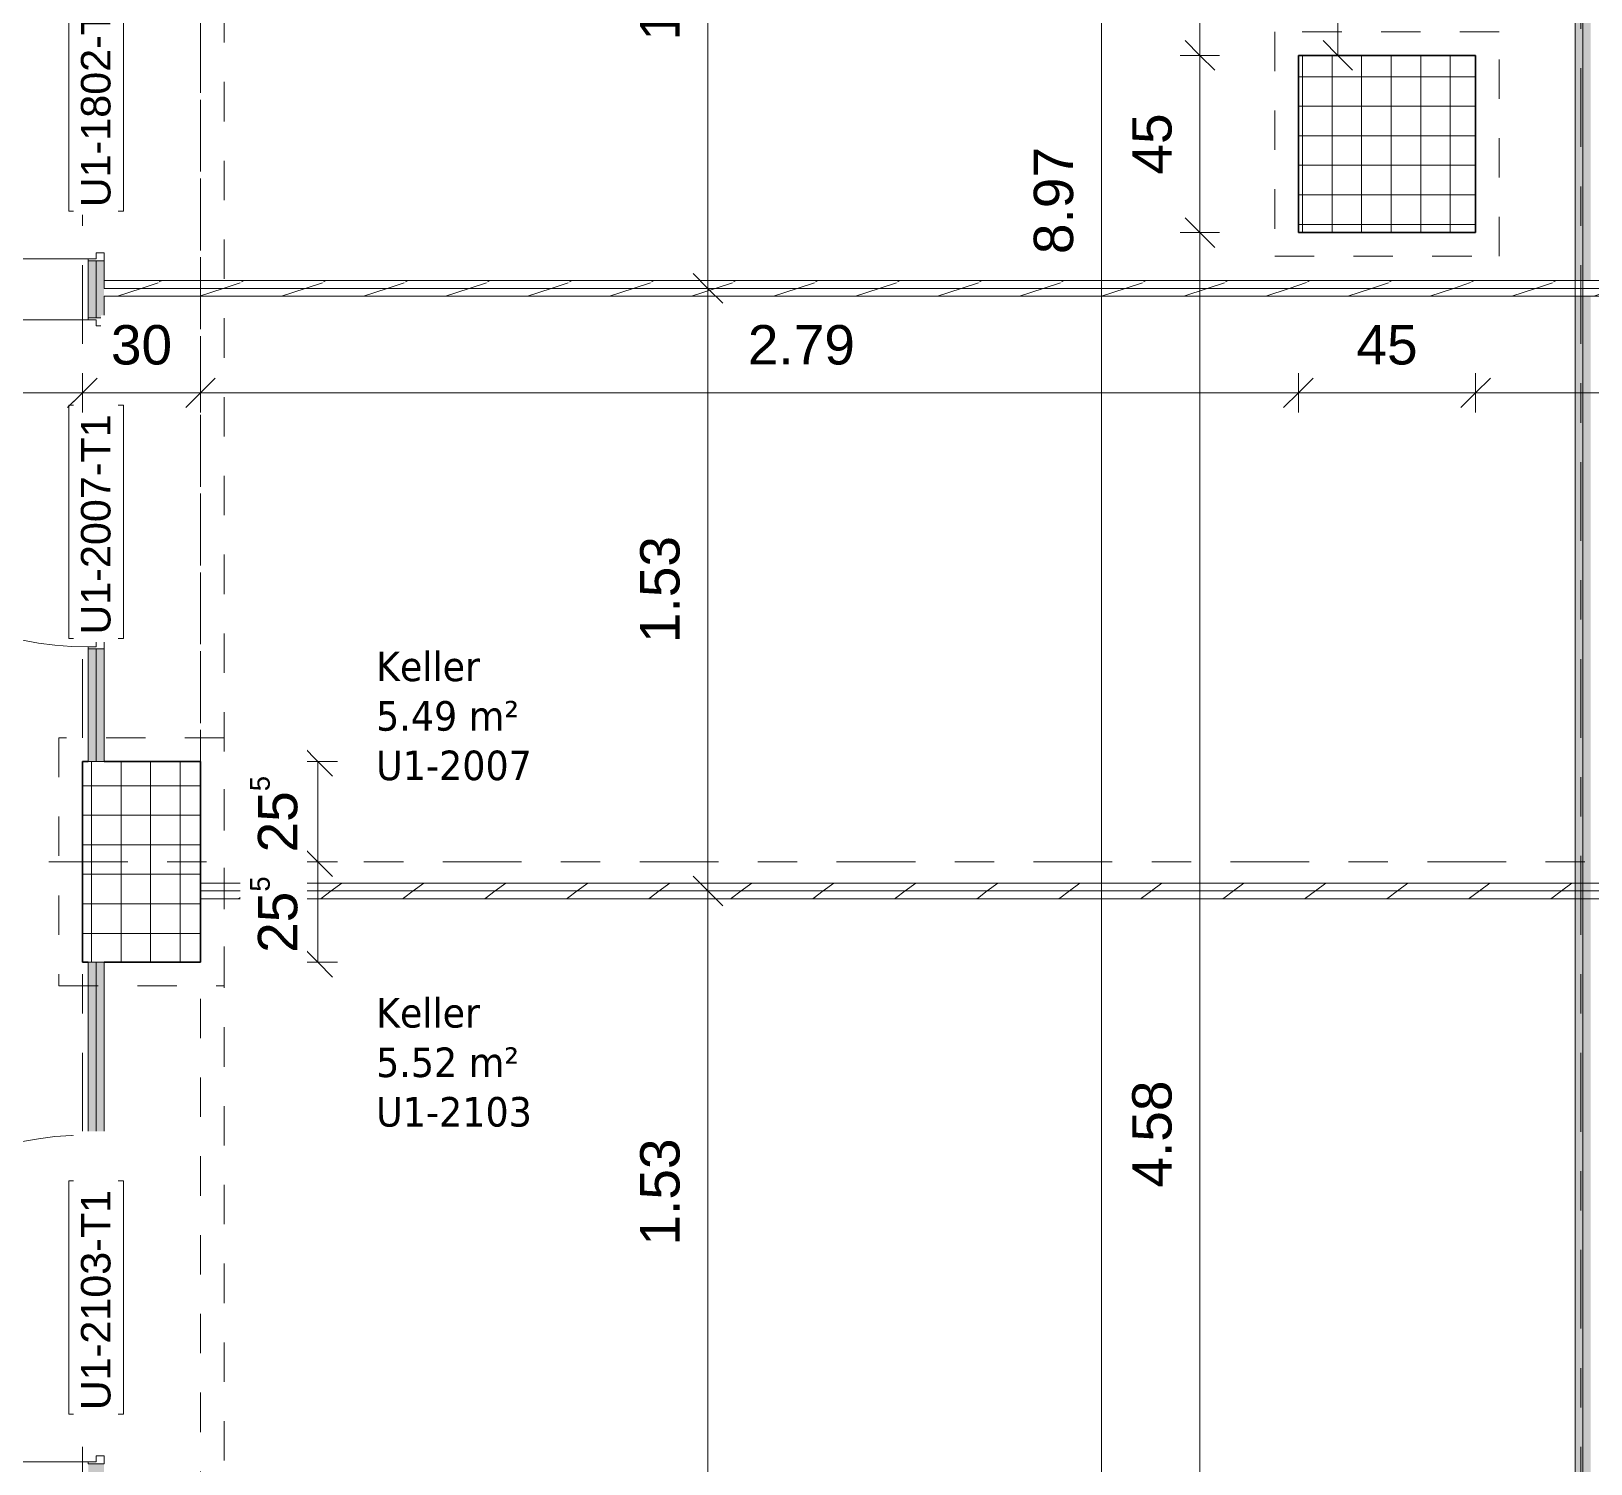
# Model space of a CAD drawing. Header units: metres. Extents: x -86 to 44, y -23 to 39.
# Drawn here: x -31.353 to -27.393, y 8.703 to 12.341 of the extents above; entities that cross this region are included whole.
import ezdxf

# ---------------------------------------------------------------- set-up
doc = ezdxf.new("R2010")
doc.units = ezdxf.units.M
doc.linetypes.add('_Rasterlinie_', pattern=[0.375, 0.2, -0.05, 0.075, -0.05])
doc.linetypes.add('Strichpunkt - Fein', pattern=[0.2, 0.1, -0.05, 0, -0.05])
for name, color, linetype, lineweight in [('A-____-____-DIMS', 7, 'Continuous', 5), ('A-____-____-DIMS-50', 7, 'Continuous', 5), ('A-AREA-____-IDEN', 7, 'Continuous', 5), ('A-DOOR-____-IDEN', 7, 'Continuous', 5), ('A-DOOR-____-OTLN', 7, 'Continuous', 9), ('A-DOOR-FRAM-MCUT', 7, 'Continuous', 9), ('A-DOOR-OPNG-OTLN', 7, 'Continuous', 9), ('A-FLOR-____-OVHD', 7, 'Strichpunkt - Fein', 9), ('A-WALL-____-MCUT', 7, 'Continuous', 35), ('A-WALL-____-PATT', 7, 'Continuous', 35), ('A-WALL-FNSH-MCUT', 7, 'Continuous', 35), ('S-COLS-____-MCUT', 7, 'Continuous', 35), ('S-COLS-____-OTLN', 7, 'Continuous', 9), ('S-GRID-____-OTLN', 7, 'Continuous', 5)]:
    doc.layers.add(name, color=color, linetype=linetype, lineweight=lineweight)
doc.styles.add('Arial_1', font='arial.ttf', dxfattribs={"height": 0.1})
doc.styles.add('Arial_2', font='arial.ttf', dxfattribs={"height": 0.075})
doc.styles.add('Verdana_3', font='verdana.ttf', dxfattribs={"width": 0.9, "height": 0.075})
doc.dimstyles.new('SUB_Rohbau_fein', dxfattribs={"dimscale": 0.3048, "dimtxt": 0.102026, "dimasz": 0.246063, "dimexe": 0.164042, "dimexo": 0.0625, "dimgap": 0.123031, "dimtad": 1, "dimdec": 1, "dimlfac": 100, "dimrnd": 0.5, "dimdsep": 46, "dimtxsty": 'Arial_1', "dimblk1": 'OBLIQUE', "dimblk2": 'OBLIQUE', "dimsah": 1, "dimcen": 0.09, "dimazin": 0, "dimtfac": 1, "dimtdec": 4, "dimtix": 1, "dimtmove": 0, "dimatfit": 3, "dimfxl": 0.164042, "dimfxlon": 1, "dimtvp": 1, "dimtfill": 1, "dimtolj": 1, "dimtzin": 0, "dimarcsym": 2})
doc.dimstyles.new('SUB_Rohbau_fein_1', dxfattribs={"dimscale": 0.3048, "dimtxt": 0.102026, "dimasz": 0.246063, "dimexe": 0.164042, "dimexo": 0.0625, "dimgap": 0.123031, "dimtad": 1, "dimrnd": 0.005, "dimzin": 0, "dimdsep": 46, "dimtxsty": 'Arial_1', "dimblk1": 'OBLIQUE', "dimblk2": 'OBLIQUE', "dimsah": 1, "dimcen": 0.09, "dimazin": 0, "dimtfac": 1, "dimtdec": 4, "dimtix": 1, "dimtmove": 0, "dimatfit": 3, "dimfxl": 0.164042, "dimfxlon": 1, "dimtvp": 1, "dimtfill": 1, "dimtolj": 1, "dimtzin": 0, "dimarcsym": 2})
doc.dimstyles.new('SUB_Rohbau_fein_2', dxfattribs={"dimscale": 0.3048, "dimtxt": 0.102026, "dimasz": 0.246063, "dimexe": 0.164042, "dimexo": 0.0625, "dimgap": 0.123031, "dimtad": 1, "dimrnd": 0.005, "dimzin": 0, "dimdsep": 46, "dimtxsty": 'Arial_1', "dimblk1": 'OBLIQUE', "dimblk2": 'OBLIQUE', "dimsah": 1, "dimcen": 0.09, "dimazin": 0, "dimtfac": 1, "dimtdec": 4, "dimtix": 1, "dimtmove": 2, "dimatfit": 3, "dimfxl": 0.164042, "dimfxlon": 1, "dimtvp": 1, "dimtfill": 1, "dimtolj": 1, "dimtzin": 0, "dimarcsym": 2})
doc.dimstyles.new('SUB_Rohbau_fein_8', dxfattribs={"dimscale": 0.3048, "dimtxt": 0.102026, "dimasz": 0.246063, "dimexe": 0.164042, "dimexo": 0.0625, "dimgap": 0.123031, "dimtad": 1, "dimdec": 1, "dimlfac": 100, "dimrnd": 0.5, "dimdsep": 46, "dimtxsty": 'Arial_1', "dimblk1": 'OBLIQUE', "dimblk2": 'OBLIQUE', "dimsah": 1, "dimcen": 0.09, "dimazin": 0, "dimtfac": 1, "dimtdec": 4, "dimtix": 1, "dimtmove": 0, "dimatfit": 3, "dimfxl": 0.164042, "dimfxlon": 1, "dimtvp": 1, "dimtfill": 1, "dimtolj": 1, "dimtzin": 0, "dimarcsym": 2})
doc.dimstyles.new('SUB_Rohbau_fein_9', dxfattribs={"dimscale": 0.3048, "dimtxt": 0.102026, "dimasz": 0.246063, "dimexe": 0.164042, "dimexo": 0.0625, "dimgap": 0.123031, "dimtad": 1, "dimrnd": 0.005, "dimzin": 0, "dimdsep": 46, "dimtxsty": 'Arial_1', "dimblk1": 'OBLIQUE', "dimblk2": 'OBLIQUE', "dimsah": 1, "dimcen": 0.09, "dimazin": 0, "dimtfac": 1, "dimtdec": 4, "dimtix": 1, "dimtmove": 0, "dimatfit": 3, "dimfxl": 0.164042, "dimfxlon": 1, "dimtvp": 1, "dimtfill": 1, "dimtolj": 1, "dimtzin": 0, "dimarcsym": 2})
pattern_1 = [(0, (0, 0), (0, 0.075), []), (90, (0, 0), (-0.075, 5e-18), [])]
pattern_2 = [(216.87, (0.0833, 0.20825), (0.624749256, 0.416501116), [0.10412, -0.93712]), (206.565, (0.20825, 0.14578), (-0.20825414, -0.2082493), [0.23283, -0.23283]), (198.435, (0.20825, 0.04165), (-0.41650024, -0.20824584), [0.13171, -0.52684])]

# ---------------------------------------------------------------- blocks, each defined once
blk = doc.blocks.new('TU DF 1 - Rahmenstock - stumpf einschlagend - 800x1900 Kellerabteil-41621821--01_UG_OK_FFB_AF')
at = {"layer": 'A-DOOR-FRAM-MCUT', "color": 253, "true_color": 0x999999}
for p, q in [((-0.42, 0.02), (-0.4, 0.02)), ((-0.42, -0.02), (-0.42, 0.02)), ((-0.4, 0.02), (-0.4, 0)), ((0.4, 0.02), (0.42, 0.02)), ((0.4, 0), (0.4, 0.02)), ((0.42, 0.02), (0.42, -0.02)), ((-0.415, -0.02), (-0.42, -0.02)), ((-0.415, 0), (-0.415, -0.02)), ((-0.4, 0), (-0.415, 0)), ((0.415, 0), (0.4, 0)), ((0.415, -0.02), (0.415, 0)), ((0.42, -0.02), (0.415, -0.02))]:
    blk.add_line(p, q, dxfattribs=at)
at = {"layer": 'A-DOOR-OPNG-OTLN', "color": 253, "true_color": 0x999999}
blk.add_line((0.415, -0.02), (0.415, -0.85), dxfattribs=at)
blk.add_arc((0.415, -0.02), 0.83, 180, 270, dxfattribs=at)
blk = doc.blocks.new('TU DF 1 - Rahmenstock - stumpf einschlagend - 800x1900 Kellerabteil-41621819--01_UG_OK_FFB_AF')
at = {"layer": 'A-DOOR-FRAM-MCUT', "color": 253, "true_color": 0x999999}
for p, q in [((-0.415, 0.02), (-0.42, 0.02)), ((-0.42, 0.02), (-0.42, -0.02)), ((-0.415, 0), (-0.415, 0.02)), ((-0.4, 0), (-0.415, 0)), ((-0.4, -0.02), (-0.4, 0)), ((0.415, 0), (0.4, 0)), ((0.4, 0), (0.4, -0.02)), ((0.42, 0.02), (0.415, 0.02)), ((0.415, 0.02), (0.415, 0)), ((0.42, -0.02), (0.42, 0.02)), ((-0.42, -0.02), (-0.4, -0.02)), ((0.4, -0.02), (0.42, -0.02))]:
    blk.add_line(p, q, dxfattribs=at)
at = {"layer": 'A-DOOR-OPNG-OTLN', "color": 253, "true_color": 0x999999}
blk.add_line((0.415, 0.02), (0.415, 0.85), dxfattribs=at)
blk.add_arc((0.415, 0.02), 0.83, 90, 180, dxfattribs=at)
blk = doc.blocks.new('DIMBLOCK724--01_UG_OK_FFB_AF')
at = {"layer": 'A-____-____-DIMS-50'}
for p, q in [((-28.3855, 16.2216), (-28.423, 16.2591)), ((-28.3855, 16.2216), (-28.4355, 16.2216)), ((-28.3855, 16.2216), (-28.3855, 12.2791)), ((-28.3855, 16.2216), (-28.348, 16.1841)), ((-28.3855, 16.2216), (-28.3355, 16.2216)), ((-28.3855, 12.2791), (-28.423, 12.3166)), ((-28.3855, 12.2791), (-28.4355, 12.2791)), ((-28.3855, 12.2791), (-28.348, 12.2416)), ((-28.3855, 12.2791), (-28.3355, 12.2791))]:
    blk.add_line(p, q, dxfattribs=at)
at = {"layer": 'A-____-____-DIMS-50', "color": 0, "insert": (-28.5575, 14.0886), "char_height": 0.1, "width": 0.388091, "attachment_point": 1, "rotation": 90, "line_spacing_factor": 0.941778, "style": 'Arial_1', "bg_fill": 3, "box_fill_scale": 1.25, "bg_fill_color": 256, "bg_fill_true_color": 13158600, "bg_fill_transparency": 0}
blk.add_mtext('3.94\\A2\\H0.5x;\\S5^  ;\\H2x;', dxfattribs=at)
blk = doc.blocks.new('_Oblique')
at = {"color": 0, "linetype": 'ByBlock', "lineweight": -2}
blk.add_line((-0.5, -0.5), (0.5, 0.5), dxfattribs=at)
blk = doc.blocks.new('DIMBLOCK725--01_UG_OK_FFB_AF')
at = {"layer": 'A-____-____-DIMS-50'}
for p, q in [((-28.3855, 12.2791), (-28.423, 12.3166)), ((-28.3855, 12.2791), (-28.4355, 12.2791)), ((-28.3855, 12.2791), (-28.3855, 11.8291)), ((-28.3855, 12.2791), (-28.348, 12.2416)), ((-28.3855, 12.2791), (-28.3355, 12.2791)), ((-28.3855, 11.8291), (-28.423, 11.8666)), ((-28.3855, 11.8291), (-28.4355, 11.8291)), ((-28.3855, 11.8291), (-28.348, 11.7916)), ((-28.3855, 11.8291), (-28.3355, 11.8291))]:
    blk.add_line(p, q, dxfattribs=at)
at = {"layer": 'A-____-____-DIMS-50', "color": 0, "insert": (-28.5575, 11.9765), "char_height": 0.1, "width": 0.186088, "attachment_point": 1, "rotation": 90, "line_spacing_factor": 0.941778, "style": 'Arial_1', "bg_fill": 3, "box_fill_scale": 1.25, "bg_fill_color": 256, "bg_fill_true_color": 13158600, "bg_fill_transparency": 0}
blk.add_mtext('45', dxfattribs=at)
blk = doc.blocks.new('DIMBLOCK726--01_UG_OK_FFB_AF')
at = {"layer": 'A-____-____-DIMS-50'}
for p, q in [((-28.3855, 11.8291), (-28.423, 11.8666)), ((-28.3855, 11.8291), (-28.4355, 11.8291)), ((-28.3855, 11.8291), (-28.3855, 7.2516)), ((-28.3855, 11.8291), (-28.348, 11.7916)), ((-28.3855, 11.8291), (-28.3355, 11.8291)), ((-28.3855, 7.2516), (-28.423, 7.2891)), ((-28.3855, 7.2516), (-28.4355, 7.2516)), ((-28.3855, 7.2516), (-28.348, 7.2141)), ((-28.3855, 7.2516), (-28.3355, 7.2516))]:
    blk.add_line(p, q, dxfattribs=at)
at = {"layer": 'A-____-____-DIMS-50', "color": 0, "insert": (-28.5575, 9.4046), "char_height": 0.1, "width": 0.325653, "attachment_point": 1, "rotation": 90, "line_spacing_factor": 0.941778, "style": 'Arial_1', "bg_fill": 3, "box_fill_scale": 1.25, "bg_fill_color": 256, "bg_fill_true_color": 13158600, "bg_fill_transparency": 0}
blk.add_mtext('4.58', dxfattribs=at)
blk = doc.blocks.new('DIMBLOCK737--01_UG_OK_FFB_AF')
at = {"layer": 'A-____-____-DIMS-50'}
for p, q in [((-28.6355, 16.2216), (-28.673, 16.2591)), ((-28.6355, 16.2216), (-28.6855, 16.2216)), ((-28.6355, 7.2516), (-28.6355, 16.2216)), ((-28.6355, 16.2216), (-28.598, 16.1841)), ((-28.6355, 16.2216), (-28.5855, 16.2216)), ((-28.6355, 7.2516), (-28.673, 7.2891)), ((-28.6355, 7.2516), (-28.6855, 7.2516)), ((-28.6355, 7.2516), (-28.598, 7.2141)), ((-28.6355, 7.2516), (-28.5855, 7.2516))]:
    blk.add_line(p, q, dxfattribs=at)
at = {"layer": 'A-____-____-DIMS-50', "color": 0, "insert": (-28.8075, 11.7746), "char_height": 0.1, "width": 0.325653, "attachment_point": 1, "rotation": 90, "line_spacing_factor": 0.941778, "style": 'Arial_1', "bg_fill": 3, "box_fill_scale": 1.25, "bg_fill_color": 256, "bg_fill_true_color": 13158600, "bg_fill_transparency": 0}
blk.add_mtext('8.97', dxfattribs=at)
blk = doc.blocks.new('DIMBLOCK1789--01_UG_OK_FFB_AF')
at = {"layer": 'A-____-____-DIMS-50'}
for p, q in [((-29.6347, 13.217), (-29.6722, 13.2545)), ((-29.6347, 13.217), (-29.6847, 13.217)), ((-29.6347, 13.217), (-29.6347, 11.6875)), ((-29.6347, 13.217), (-29.5972, 13.1795)), ((-29.6347, 13.217), (-29.5847, 13.217)), ((-29.6347, 11.6875), (-29.6722, 11.725)), ((-29.6347, 11.6875), (-29.6847, 11.6875)), ((-29.6347, 11.6875), (-29.5972, 11.65)), ((-29.6347, 11.6875), (-29.5847, 11.6875))]:
    blk.add_line(p, q, dxfattribs=at)
at = {"layer": 'A-____-____-DIMS-50', "color": 0, "insert": (-29.8068, 12.3166), "char_height": 0.1, "width": 0.325653, "attachment_point": 1, "rotation": 90, "line_spacing_factor": 0.941778, "style": 'Arial_1', "bg_fill": 3, "box_fill_scale": 1.25, "bg_fill_color": 256, "bg_fill_true_color": 13158600, "bg_fill_transparency": 0}
blk.add_mtext('1.53', dxfattribs=at)
blk = doc.blocks.new('DIMBLOCK1790--01_UG_OK_FFB_AF')
at = {"layer": 'A-____-____-DIMS-50'}
for p, q in [((-29.6347, 11.6875), (-29.6722, 11.725)), ((-29.6347, 11.6875), (-29.6847, 11.6875)), ((-29.6347, 11.6875), (-29.6347, 10.1579)), ((-29.6347, 11.6875), (-29.5972, 11.65)), ((-29.6347, 11.6875), (-29.5847, 11.6875)), ((-29.6347, 10.1579), (-29.6722, 10.1954)), ((-29.6347, 10.1579), (-29.6847, 10.1579)), ((-29.6347, 10.1579), (-29.5972, 10.1204)), ((-29.6347, 10.1579), (-29.5847, 10.1579))]:
    blk.add_line(p, q, dxfattribs=at)
at = {"layer": 'A-____-____-DIMS-50', "color": 0, "insert": (-29.8068, 10.787), "char_height": 0.1, "width": 0.325653, "attachment_point": 1, "rotation": 90, "line_spacing_factor": 0.941778, "style": 'Arial_1', "bg_fill": 3, "box_fill_scale": 1.25, "bg_fill_color": 256, "bg_fill_true_color": 13158600, "bg_fill_transparency": 0}
blk.add_mtext('1.53', dxfattribs=at)
blk = doc.blocks.new('DIMBLOCK1791--01_UG_OK_FFB_AF')
at = {"layer": 'A-____-____-DIMS-50'}
for p, q in [((-29.6347, 10.1579), (-29.6722, 10.1954)), ((-29.6347, 10.1579), (-29.6847, 10.1579)), ((-29.6347, 10.1579), (-29.6347, 8.6284)), ((-29.6347, 10.1579), (-29.5972, 10.1204)), ((-29.6347, 10.1579), (-29.5847, 10.1579)), ((-29.6347, 8.6284), (-29.6722, 8.6659)), ((-29.6347, 8.6284), (-29.6847, 8.6284)), ((-29.6347, 8.6284), (-29.5972, 8.5909)), ((-29.6347, 8.6284), (-29.5847, 8.6284))]:
    blk.add_line(p, q, dxfattribs=at)
at = {"layer": 'A-____-____-DIMS-50', "color": 0, "insert": (-29.8068, 9.2575), "char_height": 0.1, "width": 0.325653, "attachment_point": 1, "rotation": 90, "line_spacing_factor": 0.941778, "style": 'Arial_1', "bg_fill": 3, "box_fill_scale": 1.25, "bg_fill_color": 256, "bg_fill_true_color": 13158600, "bg_fill_transparency": 0}
blk.add_mtext('1.53', dxfattribs=at)
blk = doc.blocks.new('DIMBLOCK2012--01_UG_OK_FFB_AF')
at = {"layer": 'A-____-____-DIMS-50'}
for p, q in [((-30.6253, 10.4866), (-30.6628, 10.5241)), ((-30.6253, 10.4866), (-30.6753, 10.4866)), ((-30.6253, 10.4866), (-30.6253, 10.2316)), ((-30.6253, 10.4866), (-30.5878, 10.4491)), ((-30.6253, 10.4866), (-30.5753, 10.4866)), ((-30.6253, 10.2316), (-30.6628, 10.2691)), ((-30.6253, 10.2316), (-30.6753, 10.2316)), ((-30.6253, 10.2316), (-30.5878, 10.1941)), ((-30.6253, 10.2316), (-30.5753, 10.2316))]:
    blk.add_line(p, q, dxfattribs=at)
at = {"layer": 'A-____-____-DIMS-50', "color": 0, "insert": (-30.7973, 10.2555), "char_height": 0.1, "width": 0.248525, "attachment_point": 1, "rotation": 90, "line_spacing_factor": 0.941778, "style": 'Arial_1', "bg_fill": 3, "box_fill_scale": 1.25, "bg_fill_color": 256, "bg_fill_true_color": 13158600, "bg_fill_transparency": 0}
blk.add_mtext('25\\A2\\H0.5x;\\S5^  ;\\H2x;', dxfattribs=at)
blk = doc.blocks.new('DIMBLOCK2013--01_UG_OK_FFB_AF')
at = {"layer": 'A-____-____-DIMS-50'}
for p, q in [((-30.6253, 10.2316), (-30.6628, 10.2691)), ((-30.6253, 10.2316), (-30.6753, 10.2316)), ((-30.6253, 10.2316), (-30.6253, 9.9766)), ((-30.6253, 10.2316), (-30.5878, 10.1941)), ((-30.6253, 10.2316), (-30.5753, 10.2316)), ((-30.6253, 9.9766), (-30.6628, 10.0141)), ((-30.6253, 9.9766), (-30.6753, 9.9766)), ((-30.6253, 9.9766), (-30.5878, 9.9391)), ((-30.6253, 9.9766), (-30.5753, 9.9766))]:
    blk.add_line(p, q, dxfattribs=at)
at = {"layer": 'A-____-____-DIMS-50', "color": 0, "insert": (-30.7973, 10.0005), "char_height": 0.1, "width": 0.248525, "attachment_point": 1, "rotation": 90, "line_spacing_factor": 0.941778, "style": 'Arial_1', "bg_fill": 3, "box_fill_scale": 1.25, "bg_fill_color": 256, "bg_fill_true_color": 13158600, "bg_fill_transparency": 0}
blk.add_mtext('25\\A2\\H0.5x;\\S5^  ;\\H2x;', dxfattribs=at)
blk = doc.blocks.new('DIMBLOCK2023--01_UG_OK_FFB_AF')
at = {"layer": 'A-____-____-DIMS-50'}
for p, q in [((-28.0355, 13.3116), (-28.073, 13.3491)), ((-28.0355, 13.3116), (-28.0855, 13.3116)), ((-28.0355, 13.3116), (-28.0355, 12.2791)), ((-28.0355, 13.3116), (-27.998, 13.2741)), ((-28.0355, 13.3116), (-27.9855, 13.3116)), ((-28.0355, 12.2791), (-28.073, 12.3166)), ((-28.0355, 12.2791), (-28.0855, 12.2791)), ((-28.0355, 12.2791), (-27.998, 12.2416)), ((-28.0355, 12.2791), (-27.9855, 12.2791))]:
    blk.add_line(p, q, dxfattribs=at)
at = {"layer": 'A-____-____-DIMS-50', "color": 0, "insert": (-28.2075, 12.6336), "char_height": 0.1, "width": 0.388091, "attachment_point": 1, "rotation": 90, "line_spacing_factor": 0.941778, "style": 'Arial_1', "bg_fill": 3, "box_fill_scale": 1.25, "bg_fill_color": 256, "bg_fill_true_color": 13158600, "bg_fill_transparency": 0}
blk.add_mtext('1.03\\A2\\H0.5x;\\S5^  ;\\H2x;', dxfattribs=at)
blk = doc.blocks.new('DIMBLOCK2066--01_UG_OK_FFB_AF')
at = {"layer": 'A-____-____-DIMS-50'}
for p, q in [((-32.408, 11.4224), (-32.408, 11.4724)), ((-32.408, 11.4224), (-32.3705, 11.4599)), ((-31.223, 11.4224), (-31.223, 11.4724)), ((-31.223, 11.4224), (-31.1855, 11.4599)), ((-32.408, 11.4224), (-32.4455, 11.3849)), ((-32.408, 11.4224), (-31.223, 11.4224)), ((-32.408, 11.4224), (-32.408, 11.3724)), ((-31.223, 11.4224), (-31.2605, 11.3849)), ((-31.223, 11.4224), (-31.223, 11.3724))]:
    blk.add_line(p, q, dxfattribs=at)
at = {"layer": 'A-____-____-DIMS-50', "color": 0, "insert": (-31.9241, 11.5944), "char_height": 0.1, "width": 0.388091, "attachment_point": 1, "line_spacing_factor": 0.941778, "style": 'Arial_1', "bg_fill": 3, "box_fill_scale": 1.25, "bg_fill_color": 256, "bg_fill_true_color": 13158600, "bg_fill_transparency": 0}
blk.add_mtext('1.18\\A2\\H0.5x;\\S5^  ;\\H2x;', dxfattribs=at)
blk = doc.blocks.new('DIMBLOCK2067--01_UG_OK_FFB_AF')
at = {"layer": 'A-____-____-DIMS-50'}
for p, q in [((-31.223, 11.4224), (-31.223, 11.4724)), ((-31.223, 11.4224), (-31.1855, 11.4599)), ((-30.923, 11.4224), (-30.923, 11.4724)), ((-30.923, 11.4224), (-30.8855, 11.4599)), ((-31.223, 11.4224), (-31.2605, 11.3849)), ((-31.223, 11.4224), (-30.923, 11.4224)), ((-31.223, 11.4224), (-31.223, 11.3724)), ((-30.923, 11.4224), (-30.9605, 11.3849)), ((-30.923, 11.4224), (-30.923, 11.3724))]:
    blk.add_line(p, q, dxfattribs=at)
at = {"layer": 'A-____-____-DIMS-50', "color": 0, "insert": (-31.1506, 11.5944), "char_height": 0.1, "width": 0.186088, "attachment_point": 1, "line_spacing_factor": 0.941778, "style": 'Arial_1', "bg_fill": 3, "box_fill_scale": 1.25, "bg_fill_color": 256, "bg_fill_true_color": 13158600, "bg_fill_transparency": 0}
blk.add_mtext('30', dxfattribs=at)
blk = doc.blocks.new('DIMBLOCK2068--01_UG_OK_FFB_AF')
at = {"layer": 'A-____-____-DIMS-50'}
for p, q in [((-30.923, 11.4224), (-30.923, 11.4724)), ((-30.923, 11.4224), (-30.8855, 11.4599)), ((-28.1355, 11.4224), (-28.1355, 11.4724)), ((-28.1355, 11.4224), (-28.098, 11.4599)), ((-30.923, 11.4224), (-30.9605, 11.3849)), ((-30.923, 11.4224), (-28.1355, 11.4224)), ((-30.923, 11.4224), (-30.923, 11.3724)), ((-28.1355, 11.4224), (-28.173, 11.3849)), ((-28.1355, 11.4224), (-28.1355, 11.3724))]:
    blk.add_line(p, q, dxfattribs=at)
at = {"layer": 'A-____-____-DIMS-50', "color": 0, "insert": (-29.5334, 11.5944), "char_height": 0.1, "width": 0.325653, "attachment_point": 1, "line_spacing_factor": 0.941778, "style": 'Arial_1', "bg_fill": 3, "box_fill_scale": 1.25, "bg_fill_color": 256, "bg_fill_true_color": 13158600, "bg_fill_transparency": 0}
blk.add_mtext('2.79', dxfattribs=at)
blk = doc.blocks.new('DIMBLOCK2069--01_UG_OK_FFB_AF')
at = {"layer": 'A-____-____-DIMS-50'}
for p, q in [((-28.1355, 11.4224), (-28.1355, 11.4724)), ((-28.1355, 11.4224), (-28.098, 11.4599)), ((-27.6855, 11.4224), (-27.6855, 11.4724)), ((-27.6855, 11.4224), (-27.648, 11.4599)), ((-28.1355, 11.4224), (-28.173, 11.3849)), ((-28.1355, 11.4224), (-27.6855, 11.4224)), ((-28.1355, 11.4224), (-28.1355, 11.3724)), ((-27.6855, 11.4224), (-27.723, 11.3849)), ((-27.6855, 11.4224), (-27.6855, 11.3724))]:
    blk.add_line(p, q, dxfattribs=at)
at = {"layer": 'A-____-____-DIMS-50', "color": 0, "insert": (-27.9881, 11.5944), "char_height": 0.1, "width": 0.186088, "attachment_point": 1, "line_spacing_factor": 0.941778, "style": 'Arial_1', "bg_fill": 3, "box_fill_scale": 1.25, "bg_fill_color": 256, "bg_fill_true_color": 13158600, "bg_fill_transparency": 0}
blk.add_mtext('45', dxfattribs=at)
blk = doc.blocks.new('DIMBLOCK2070--01_UG_OK_FFB_AF')
at = {"layer": 'A-____-____-DIMS-50'}
for p, q in [((-27.6855, 11.4224), (-27.6855, 11.4724)), ((-27.6855, 11.4224), (-27.648, 11.4599)), ((-19.938, 11.4224), (-19.938, 11.4724)), ((-19.938, 11.4224), (-19.9005, 11.4599)), ((-27.6855, 11.4224), (-27.723, 11.3849)), ((-27.6855, 11.4224), (-19.938, 11.4224)), ((-27.6855, 11.4224), (-27.6855, 11.3724)), ((-19.938, 11.4224), (-19.9755, 11.3849)), ((-19.938, 11.4224), (-19.938, 11.3724))]:
    blk.add_line(p, q, dxfattribs=at)
at = {"layer": 'A-____-____-DIMS-50', "color": 0, "insert": (-23.9475, 11.5944), "char_height": 0.1, "width": 0.325653, "attachment_point": 1, "line_spacing_factor": 0.941778, "style": 'Arial_1', "bg_fill": 3, "box_fill_scale": 1.25, "bg_fill_color": 256, "bg_fill_true_color": 13158600, "bg_fill_transparency": 0}
blk.add_mtext('7.75', dxfattribs=at)

msp = doc.modelspace()

# ---------------------------------------------------------------- hatches: boundary and pattern name
at = {"layer": 'A-WALL-____-PATT', "lineweight": 9, "true_color": 0xc3b7ad}
h = msp.add_hatch(dxfattribs=at)
h.set_pattern_fill('FP_4', color=9, style=0, pattern_type=2)
h.set_pattern_definition(pattern_2)
h.paths.add_polyline_path([(-31.208, -0.5689), (-31.188, -0.5689), (-31.188, -0.4739), (-31.208, -0.4739), (-31.208, -0.5489)])
h.paths.add_polyline_path([(-31.188, 0.3661), (-31.188, 0.5366), (-31.208, 0.5366), (-31.208, 0.3661)])
h.paths.add_polyline_path([(-31.188, 1.0466), (-31.188, 1.5952), (-31.208, 1.5952), (-31.208, 1.0466)])
h.paths.add_polyline_path([(-31.188, 2.4352), (-31.188, 2.5852), (-31.208, 2.5852), (-31.208, 2.4352)])
h.paths.add_polyline_path([(-31.208, 3.4252), (-31.188, 3.4252), (-31.188, 3.6166), (-31.208, 3.6166), (-31.208, 3.4881)])
h.paths.add_polyline_path([(-31.188, 4.1266), (-31.188, 4.6543), (-31.208, 4.6543), (-31.208, 4.1266)])
h.paths.add_polyline_path([(-31.208, 5.4943), (-31.188, 5.4943), (-31.188, 5.6443), (-31.208, 5.6443), (-31.208, 5.5693)])
h.paths.add_polyline_path([(-31.188, 6.4843), (-31.188, 7.7134), (-31.208, 7.7134), (-31.208, 6.4843)])
h.paths.add_polyline_path([(-31.208, 8.5534), (-31.188, 8.5534), (-31.188, 8.7034), (-31.208, 8.7034), (-31.208, 8.6284)])
h.paths.add_polyline_path([(-31.208, 9.5434), (-31.188, 9.5434), (-31.188, 9.9766), (-31.208, 9.9766), (-31.208, 9.8946)])
h.paths.add_polyline_path([(-31.188, 10.4866), (-31.188, 10.7725), (-31.208, 10.7725), (-31.208, 10.4866)])
h.paths.add_polyline_path([(-31.188, 11.6125), (-31.188, 11.7575), (-31.208, 11.7575), (-31.208, 11.6125)])
h.paths.add_polyline_path([(-31.188, 12.5975), (-31.188, 13.0566), (-31.208, 13.0566), (-31.208, 12.5975)])
h.paths.add_polyline_path([(-31.188, 13.5666), (-31.188, 13.8416), (-31.208, 13.8416), (-31.208, 13.5666)])
h.paths.add_polyline_path([(-31.188, 14.6816), (-31.188, 14.7516), (-31.208, 14.7516), (-31.208, 14.6816)])
h = msp.add_hatch(dxfattribs=at)
h.set_pattern_fill('FP_4', color=9, style=0, pattern_type=2)
h.set_pattern_definition(pattern_2)
h.paths.add_polyline_path([(-31.188, -0.5489), (-31.168, -0.5489), (-31.168, -0.4739), (-31.188, -0.4739), (-31.188, -0.5481)])
h.paths.add_polyline_path([(-31.188, 0.3661), (-31.168, 0.3661), (-31.168, 0.5366), (-31.188, 0.5366)])
h.paths.add_polyline_path([(-31.168, 1.0466), (-31.168, 1.5952), (-31.188, 1.5952), (-31.188, 1.0466)])
h.paths.add_polyline_path([(-31.168, 2.4352), (-31.168, 2.5852), (-31.188, 2.5852), (-31.188, 2.4352)])
h.paths.add_polyline_path([(-31.188, 3.4252), (-31.168, 3.4252), (-31.168, 3.6166), (-31.188, 3.6166)])
h.paths.add_polyline_path([(-31.188, 4.1266), (-31.168, 4.1266), (-31.168, 4.6543), (-31.188, 4.6543), (-31.188, 4.16)])
h.paths.add_polyline_path([(-31.168, 5.4943), (-31.168, 5.6443), (-31.188, 5.6443), (-31.188, 5.4943)])
h.paths.add_polyline_path([(-31.188, 6.4843), (-31.168, 6.4843), (-31.168, 7.0788), (-31.188, 7.0788)])
h.paths.add_polyline_path([(-31.188, 7.1188), (-31.168, 7.1188), (-31.168, 7.7134), (-31.188, 7.7134)])
h.paths.add_polyline_path([(-31.168, 8.5534), (-31.168, 8.7034), (-31.188, 8.7034), (-31.188, 8.5534)])
h.paths.add_polyline_path([(-31.188, 9.5434), (-31.168, 9.5434), (-31.168, 9.9766), (-31.188, 9.9766), (-31.188, 9.8946)])
h.paths.add_polyline_path([(-31.168, 10.4866), (-31.168, 10.7725), (-31.188, 10.7725), (-31.188, 10.4866)])
h.paths.add_polyline_path([(-31.188, 11.6125), (-31.168, 11.6125), (-31.168, 11.7575), (-31.188, 11.7575), (-31.188, 11.6675)])
h.paths.add_polyline_path([(-31.168, 12.5975), (-31.168, 13.0566), (-31.188, 13.0566), (-31.188, 12.5975), (-31.1694, 12.5975)])
h.paths.add_polyline_path([(-31.168, 13.5666), (-31.168, 13.8416), (-31.188, 13.8416), (-31.188, 13.5666)])
h.paths.add_polyline_path([(-31.188, 14.6816), (-31.168, 14.6816), (-31.168, 14.7316), (-31.188, 14.7316)])
h = msp.add_hatch(dxfattribs=at)
h.set_pattern_fill('FP_4', color=9, style=0, pattern_type=2)
h.set_pattern_definition(pattern_2)
h.paths.add_polyline_path([(-27.433, -2.0534), (-27.413, -2.0534), (-27.413, 6.8516), (-27.433, 6.8516), (-27.433, -1.1462)])
h.paths.add_polyline_path([(-27.413, 7.2516), (-27.413, 8.6084), (-27.433, 8.6084), (-27.433, 7.2516)])
h.paths.add_polyline_path([(-27.413, 8.6484), (-27.413, 11.6675), (-27.433, 11.6675), (-27.433, 8.6484), (-27.4167, 8.6484)])
h.paths.add_polyline_path([(-27.433, 11.7075), (-27.413, 11.7075), (-27.413, 14.7316), (-27.433, 14.7316), (-27.433, 11.8291)])
h = msp.add_hatch(dxfattribs=at)
h.set_pattern_fill('FP_4', color=9, style=0, pattern_type=2)
h.set_pattern_definition(pattern_2)
h.paths.add_polyline_path([(-27.393, -2.0534), (-27.393, 6.8516), (-27.413, 6.8516), (-27.413, -2.0534)])
h.paths.add_polyline_path([(-27.413, 7.2516), (-27.393, 7.2516), (-27.393, 8.6084), (-27.413, 8.6084), (-27.413, 7.2536)])
h.paths.add_polyline_path([(-27.393, 8.6484), (-27.393, 11.6675), (-27.413, 11.6675), (-27.413, 8.6484), (-27.4093, 8.6484)])
h.paths.add_polyline_path([(-27.393, 11.7075), (-27.393, 14.7316), (-27.413, 14.7316), (-27.413, 11.7075), (-27.4011, 11.7075)])
h = msp.add_hatch(dxfattribs=at)
h.set_pattern_fill('FP_4', color=9, style=0, pattern_type=2)
h.set_pattern_definition(pattern_2)
h.paths.add_polyline_path([(-25.0335, 11.6875), (-23.448, 11.6875), (-23.448, 11.7075), (-31.168, 11.7075), (-31.168, 11.6875), (-27.5532, 11.6875)])
h = msp.add_hatch(dxfattribs=at)
h.set_pattern_fill('FP_4', color=9, style=0, pattern_type=2)
h.set_pattern_definition(pattern_2)
h.paths.add_polyline_path([(-23.448, 11.6675), (-23.448, 11.6875), (-31.168, 11.6875), (-31.168, 11.6675), (-25.0335, 11.6675)])
h = msp.add_hatch(dxfattribs=at)
h.set_pattern_fill('FP_4', color=9, style=0, pattern_type=2)
h.set_pattern_definition(pattern_2)
h.paths.add_polyline_path([(-30.923, 10.1579), (-27.433, 10.1579), (-27.433, 10.1779), (-30.923, 10.1779)])
h.paths.add_polyline_path([(-23.448, 10.1579), (-23.448, 10.1779), (-27.393, 10.1779), (-27.393, 10.1579), (-25.0335, 10.1579)])
h = msp.add_hatch(dxfattribs=at)
h.set_pattern_fill('FP_4', color=9, style=0, pattern_type=2)
h.set_pattern_definition(pattern_2)
h.paths.add_polyline_path([(-25.0335, 10.1379), (-23.448, 10.1379), (-23.448, 10.1579), (-27.393, 10.1579), (-27.393, 10.1379), (-26.1052, 10.1379)])
h.paths.add_polyline_path([(-30.4321, 10.1379), (-27.433, 10.1379), (-27.433, 10.1579), (-30.923, 10.1579), (-30.923, 10.1379), (-30.6802, 10.1379)])
at = {"layer": 'S-COLS-____-OTLN'}
h = msp.add_hatch(dxfattribs=at)
h.set_pattern_fill('FP_2', color=256, style=0, pattern_type=2)
h.set_pattern_definition(pattern_1)
h.paths.add_polyline_path([(-28.1355, 11.8291), (-27.6855, 11.8291), (-27.6855, 12.2791), (-28.1355, 12.2791), (-28.1355, 11.887)])
h = msp.add_hatch(dxfattribs=at)
h.set_pattern_fill('FP_2', color=256, style=0, pattern_type=2)
h.set_pattern_definition(pattern_1)
h.paths.add_polyline_path([(-30.923, 9.9766), (-30.923, 10.4866), (-31.223, 10.4866), (-31.223, 9.9766), (-31.1029, 9.9766)])

# ---------------------------------------------------------------- linework, layer by layer
at = {"layer": 'A-DOOR-____-IDEN', "flags": 128}
for points in [[(-31.2576, 11.8838), (-31.2576, 12.4758), (-31.1186, 12.4758), (-31.1186, 11.8838)], [(-31.2576, 10.7988), (-31.2576, 11.3908), (-31.1186, 11.3908), (-31.1186, 10.7988)], [(-31.2576, 8.8297), (-31.2576, 9.4217), (-31.1186, 9.4217), (-31.1186, 8.8297)]]:
    msp.add_lwpolyline(points, close=True, dxfattribs=at)
at = {"layer": 'A-FLOR-____-OVHD'}
for p, q in [((-30.923, 6.1841), (-30.923, 22.9566)), ((-30.863, 22.0116), (-30.863, -1.9934)), ((-30.923, 10.4666), (-30.923, 13.0766)), ((-27.6255, 12.3391), (-28.1955, 12.3391)), ((-28.1955, 12.3391), (-28.1955, 11.7691)), ((-27.6255, 11.7691), (-27.6255, 12.3391)), ((-28.1955, 11.7691), (-27.6255, 11.7691)), ((-30.863, 10.5466), (-31.283, 10.5466)), ((-31.283, 10.5466), (-31.283, 9.9166)), ((-30.863, 9.9166), (-30.863, 10.5466)), ((-31.283, 9.9166), (-30.863, 9.9166))]:
    msp.add_line(p, q, dxfattribs=at)
at = {"layer": 'A-WALL-____-MCUT', "color": 253, "lineweight": 9, "true_color": 0x999999}
for p, q in [((-27.413, 7.2516), (-27.413, 14.7316)), ((-31.188, 11.6125), (-31.188, 11.7575)), ((-31.168, 11.7075), (-31.168, 11.6875)), ((-23.448, 11.6875), (-31.168, 11.6875)), ((-31.188, 10.4866), (-31.188, 10.7725)), ((-31.208, 10.4866), (-31.168, 10.4866)), ((-23.448, 10.1579), (-30.923, 10.1579)), ((-31.168, 9.9766), (-31.208, 9.9766)), ((-31.188, 9.5434), (-31.188, 9.9766))]:
    msp.add_line(p, q, dxfattribs=at)
at = {"layer": 'A-WALL-FNSH-MCUT', "color": 253, "lineweight": 9, "true_color": 0x999999}
for p, q in [((-27.433, 14.7316), (-27.433, 7.2516)), ((-31.208, 11.7575), (-31.208, 11.6125)), ((-31.168, 11.7575), (-31.208, 11.7575)), ((-31.168, 11.7075), (-31.168, 11.7575)), ((-23.448, 11.7075), (-31.168, 11.7075)), ((-31.168, 11.6125), (-31.168, 11.6675)), ((-31.168, 11.6675), (-23.448, 11.6675)), ((-31.208, 11.6125), (-31.168, 11.6125)), ((-31.208, 10.7725), (-31.208, 10.4866)), ((-31.168, 10.7725), (-31.208, 10.7725)), ((-31.168, 10.4866), (-31.168, 10.7725)), ((-23.448, 10.1779), (-30.923, 10.1779)), ((-30.923, 10.1779), (-30.923, 10.1379)), ((-30.923, 10.1379), (-23.448, 10.1379)), ((-31.208, 9.9766), (-31.208, 9.5434)), ((-31.168, 9.5434), (-31.168, 9.9766)), ((-31.208, 9.5434), (-31.168, 9.5434))]:
    msp.add_line(p, q, dxfattribs=at)
at = {"layer": 'S-COLS-____-MCUT'}
for p, q in [((-28.1355, 12.2791), (-28.1355, 11.8291)), ((-27.6855, 12.2791), (-28.1355, 12.2791)), ((-27.6855, 11.8291), (-27.6855, 12.2791)), ((-28.1355, 11.8291), (-27.6855, 11.8291)), ((-31.208, 10.4866), (-31.223, 10.4866)), ((-31.223, 10.4866), (-31.223, 9.9766)), ((-30.923, 10.4866), (-31.168, 10.4866)), ((-30.923, 9.9766), (-30.923, 10.4866)), ((-31.223, 9.9766), (-31.208, 9.9766)), ((-31.168, 9.9766), (-30.923, 9.9766))]:
    msp.add_line(p, q, dxfattribs=at)
at = {"layer": 'S-COLS-____-OTLN'}
for p, q in [((-31.188, 10.4866), (-31.208, 10.4866)), ((-31.168, 10.4866), (-31.188, 10.4866)), ((-31.208, 9.9766), (-31.188, 9.9766)), ((-31.188, 9.9766), (-31.168, 9.9766))]:
    msp.add_line(p, q, dxfattribs=at)
at = {"layer": 'S-GRID-____-OTLN', "color": 8, "linetype": '_Rasterlinie_', "true_color": 0x808080}
for p, q in [((-31.223, -3.9534), (-31.223, 34.9016)), ((-27.418, -3.9534), (-27.418, 34.9016)), ((-34.308, 10.2316), (27.9515, 10.2316))]:
    msp.add_line(p, q, dxfattribs=at)

# ---------------------------------------------------------------- block references
at = {"layer": 'A-DOOR-____-OTLN', "color": 253, "true_color": 0x999999}
for name, p, rotation in [('TU DF 1 - Rahmenstock - stumpf einschlagend - 800x1900 Kellerabteil-41621821--01_UG_OK_FFB_AF', (-31.188, 12.1775), 270.0000000000001), ('TU DF 1 - Rahmenstock - stumpf einschlagend - 800x1900 Kellerabteil-41621819--01_UG_OK_FFB_AF', (-31.188, 11.1925), 90.00000000000007), ('TU DF 1 - Rahmenstock - stumpf einschlagend - 800x1900 Kellerabteil-41621821--01_UG_OK_FFB_AF', (-31.188, 9.1234), 270.0000000000001)]:
    msp.add_blockref(name, p, dxfattribs=dict(at, rotation=rotation))

# ---------------------------------------------------------------- texts
at = {"layer": 'A-AREA-____-IDEN', "color": 8, "true_color": 0x808080, "char_height": 0.075, "attachment_point": 1, "style": 'Verdana_3'}
for s, insert, width in [('Keller', (-30.4774, 10.7655), 0.331899), ('5.49 m²', (-30.4774, 10.6398), 0.472595), ('U1-2007', (-30.4774, 10.5141), 0.497848), ('Keller', (-30.4774, 9.886), 0.331899), ('5.52 m²', (-30.4774, 9.7603), 0.472595), ('U1-2103', (-30.4774, 9.6346), 0.497848)]:
    msp.add_mtext(s, dxfattribs=dict(at, insert=insert, width=width))

# ---------------------------------------------------------------- dimensions: what is measured, and where the dimension line sits
at = {"layer": 'A-____-____-DIMS'}
dim = msp.add_linear_dim(base=(-28.3855, 12.2791), p1=(-28.3355, 16.2216), p2=(-28.3355, 12.2791), angle=90, text='\\A1;3.94\\Q;{\\A1;{\\H0.5x;\\S5^ ;}}', dimstyle='SUB_Rohbau_fein_1', override={"dimpost": '<>', "dimfxl": 3.942504}, dxfattribs=at)
dim.commit()
dim.dimension.update_dxf_attribs({"geometry": 'DIMBLOCK724--01_UG_OK_FFB_AF', "text_midpoint": (-28.4741, 14.2503)})

# ---------------------------------------------------------------- next in the draw order: texts
at = {"layer": 'A-DOOR-____-IDEN', "char_height": 0.075, "width": 0.689451, "attachment_point": 1, "rotation": 90, "style": 'Arial_2', "bg_fill": 3, "box_fill_scale": 1.25, "bg_fill_color": 256, "bg_fill_true_color": 13158600, "bg_fill_transparency": 0}
for s, insert in [('U1-1802-T1', (-31.2267, 11.8938)), ('U1-2007-T1', (-31.2267, 10.8088)), ('U1-2103-T1', (-31.2267, 8.8397))]:
    msp.add_mtext(s, dxfattribs=dict(at, insert=insert))

# ---------------------------------------------------------------- next in the draw order: dimensions: what is measured, and where the dimension line sits
at = {"layer": 'A-____-____-DIMS'}
for base, p1, p2, text, dimstyle, override, picture, middle in [((-28.0355, 12.2791), (-27.9855, 13.3116), (-27.9855, 12.2791), '\\A1;1.03\\Q;{\\A1;{\\H0.5x;\\S5^ ;}}', 'SUB_Rohbau_fein_9', {"dimpost": '<>', "dimfxl": 1.0325}, 'DIMBLOCK2023--01_UG_OK_FFB_AF', (-28.1241, 12.7953)), ((-30.6253, 10.2316), (-30.6753, 10.4866), (-30.5753, 10.2316), '\\A1;25\\Q;{\\A1;{\\H0.5x;\\S5^ ;}}', 'SUB_Rohbau_fein_8', {"dimpost": '<>', "dimfxl": 0.273907}, 'DIMBLOCK2012--01_UG_OK_FFB_AF', (-30.7139, 10.3591))]:
    dim = msp.add_linear_dim(base=base, p1=p1, p2=p2, angle=90, text=text, dimstyle=dimstyle, override=override, dxfattribs=at)
    dim.commit()
    dim.dimension.update_dxf_attribs({"geometry": picture, "text_midpoint": middle})
for base, p1, p2, dimstyle, override, picture, middle in [((-29.6347, 11.6875), (-29.5847, 13.217), (-29.5847, 11.6875), 'SUB_Rohbau_fein_9', {"dimpost": '<>', "dimfxl": 1.529546}, 'DIMBLOCK1789--01_UG_OK_FFB_AF', (-29.7233, 12.4522)), ((-28.3855, 11.8291), (-28.3355, 12.2791), (-28.3355, 11.8291), 'SUB_Rohbau_fein', {"dimpost": '<>', "dimfxl": 0.45}, 'DIMBLOCK725--01_UG_OK_FFB_AF', (-28.4739, 12.0541))]:
    dim = msp.add_linear_dim(base=base, p1=p1, p2=p2, angle=90, dimstyle=dimstyle, override=override, dxfattribs=at)
    dim.commit()
    dim.dimension.update_dxf_attribs({"geometry": picture, "text_midpoint": middle})

# ---------------------------------------------------------------- next in the draw order: dimensions: what is measured, and where the dimension line sits
for base, p1, p2, dimstyle, override, picture, middle in [((-28.3855, 7.2516), (-28.3355, 11.8291), (-28.3355, 7.2516), 'SUB_Rohbau_fein_1', {"dimpost": '<>', "dimfxl": 4.5775}, 'DIMBLOCK726--01_UG_OK_FFB_AF', (-28.4741, 9.5403)), ((-29.6347, 10.1579), (-29.5847, 11.6875), (-29.5847, 10.1579), 'SUB_Rohbau_fein_9', {"dimpost": '<>', "dimfxl": 1.529546}, 'DIMBLOCK1790--01_UG_OK_FFB_AF', (-29.7233, 10.9227))]:
    dim = msp.add_linear_dim(base=base, p1=p1, p2=p2, angle=90, dimstyle=dimstyle, override=override, dxfattribs=at)
    dim.commit()
    dim.dimension.update_dxf_attribs({"geometry": picture, "text_midpoint": middle})
dim = msp.add_linear_dim(base=(-31.223, 11.4224), p1=(-32.408, 11.4724), p2=(-31.223, 11.4724), text='\\A1;1.18\\Q;{\\A1;{\\H0.5x;\\S5^ ;}}', dimstyle='SUB_Rohbau_fein_2', override={"dimpost": '<>', "dimfxl": 1.185}, dxfattribs=at)
dim.commit()
dim.dimension.update_dxf_attribs({"geometry": 'DIMBLOCK2066--01_UG_OK_FFB_AF', "text_midpoint": (-31.73, 11.5278), "dimtype": 160})
dim = msp.add_linear_dim(base=(-30.6253, 9.9766), p1=(-30.5753, 10.2316), p2=(-30.6753, 9.9766), angle=90, text='\\A1;25\\Q;{\\A1;{\\H0.5x;\\S5^ ;}}', dimstyle='SUB_Rohbau_fein_8', override={"dimpost": '<>', "dimfxl": 0.273907}, dxfattribs=at)
dim.commit()
dim.dimension.update_dxf_attribs({"geometry": 'DIMBLOCK2013--01_UG_OK_FFB_AF', "text_midpoint": (-30.7139, 10.1041)})

# ---------------------------------------------------------------- next in the draw order: dimensions: what is measured, and where the dimension line sits
dim = msp.add_linear_dim(base=(-28.6355, 16.2216), p1=(-28.6855, 7.2516), p2=(-28.6855, 16.2216), angle=90, dimstyle='SUB_Rohbau_fein_2', override={"dimpost": '<>', "dimfxl": 8.970004}, dxfattribs=at)
dim.commit()
dim.dimension.update_dxf_attribs({"geometry": 'DIMBLOCK737--01_UG_OK_FFB_AF', "text_midpoint": (-28.7409, 11.9374), "dimtype": 160, "text_rotation": 90})
dim = msp.add_linear_dim(base=(-30.923, 11.4224), p1=(-31.223, 11.4724), p2=(-30.923, 11.4724), dimstyle='SUB_Rohbau_fein_8', override={"dimpost": '<>', "dimfxl": 0.3}, dxfattribs=at)
dim.commit()
dim.dimension.update_dxf_attribs({"geometry": 'DIMBLOCK2067--01_UG_OK_FFB_AF', "text_midpoint": (-31.073, 11.511)})
dim = msp.add_linear_dim(base=(-29.6347, 8.6284), p1=(-29.5847, 10.1579), p2=(-29.5847, 8.6284), angle=90, dimstyle='SUB_Rohbau_fein_9', override={"dimpost": '<>', "dimfxl": 1.529546}, dxfattribs=at)
dim.commit()
dim.dimension.update_dxf_attribs({"geometry": 'DIMBLOCK1791--01_UG_OK_FFB_AF', "text_midpoint": (-29.7233, 9.3932)})

# ---------------------------------------------------------------- next in the draw order: dimensions: what is measured, and where the dimension line sits
dim = msp.add_linear_dim(base=(-28.1355, 11.4224), p1=(-30.923, 11.4724), p2=(-28.1355, 11.4724), dimstyle='SUB_Rohbau_fein_2', override={"dimpost": '<>', "dimfxl": 2.7875}, dxfattribs=at)
dim.commit()
dim.dimension.update_dxf_attribs({"geometry": 'DIMBLOCK2068--01_UG_OK_FFB_AF', "text_midpoint": (-29.3705, 11.5278), "dimtype": 160})

# ---------------------------------------------------------------- next in the draw order: dimensions: what is measured, and where the dimension line sits
dim = msp.add_linear_dim(base=(-27.6855, 11.4224), p1=(-28.1355, 11.4724), p2=(-27.6855, 11.4724), dimstyle='SUB_Rohbau_fein_8', override={"dimpost": '<>', "dimfxl": 0.45}, dxfattribs=at)
dim.commit()
dim.dimension.update_dxf_attribs({"geometry": 'DIMBLOCK2069--01_UG_OK_FFB_AF', "text_midpoint": (-27.9105, 11.5108)})

# ---------------------------------------------------------------- next in the draw order: dimensions: what is measured, and where the dimension line sits
dim = msp.add_linear_dim(base=(-19.938, 11.4224), p1=(-27.6855, 11.4724), p2=(-19.938, 11.4724), dimstyle='SUB_Rohbau_fein_9', override={"dimpost": '<>', "dimfxl": 7.7475}, dxfattribs=at)
dim.commit()
dim.dimension.update_dxf_attribs({"geometry": 'DIMBLOCK2070--01_UG_OK_FFB_AF', "text_midpoint": (-23.8118, 11.5108)})

doc.saveas('drawing.dxf')
